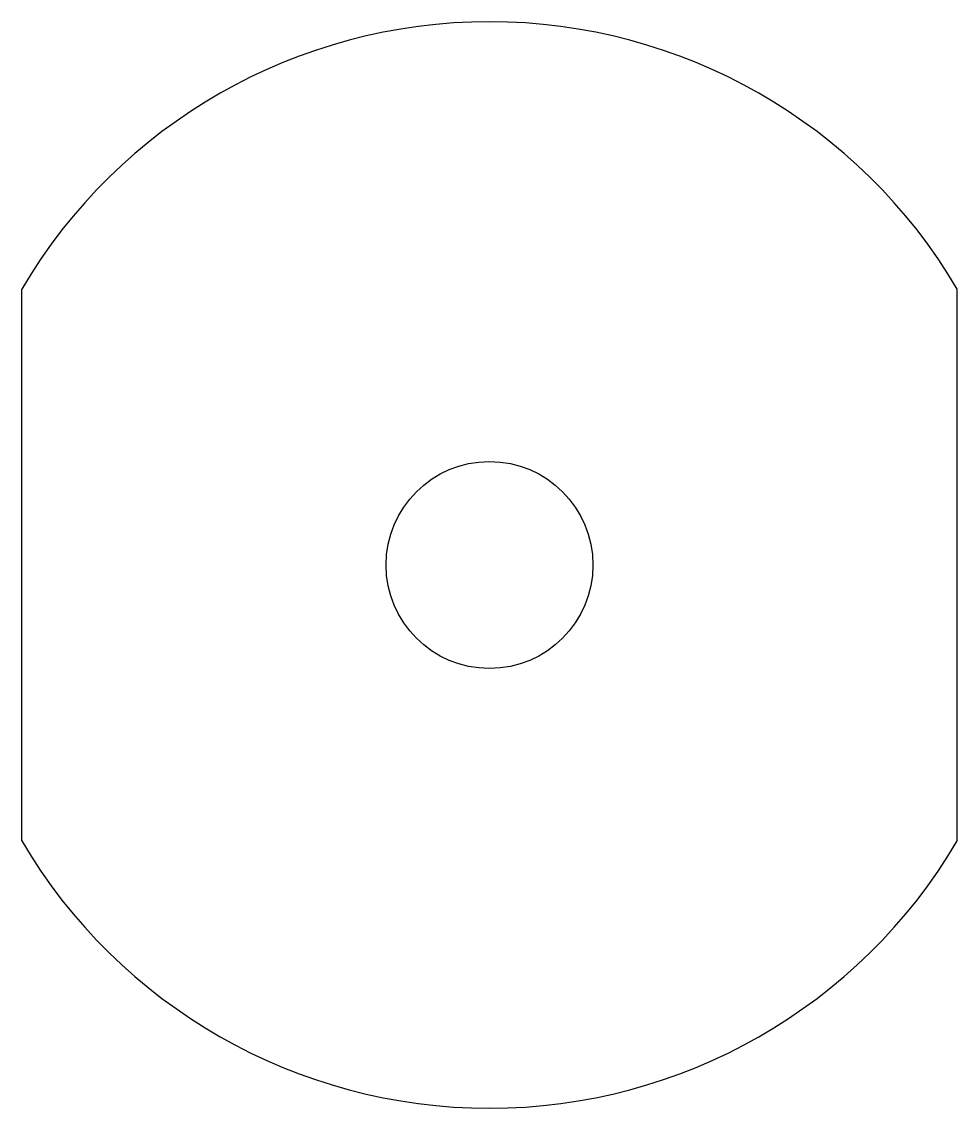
# Model space of a CAD drawing. Extents: x -6.8 to 6.8, y -7.9 to 7.9.
import ezdxf

# ---------------------------------------------------------------- set-up
doc = ezdxf.new("R2010")
doc.units = 0
doc.layers.add('Shape2DView002', color=7, linetype='CONTINUOUS')

msp = doc.modelspace()

# ---------------------------------------------------------------- linework, layer by layer
at = {"layer": 'Shape2DView002'}
for p, q in [((-6.78219, -4), (-6.78219, 4)), ((6.78219, -4), (6.78219, 4))]:
    msp.add_line(p, q, dxfattribs=at)
msp.add_circle((0, 0), 1.5, dxfattribs=at)
for start, end in [(30.5312, 149.469), (-149.469, -30.5312)]:
    msp.add_arc((0, 0), 7.87389, start, end, dxfattribs=at)

doc.saveas('drawing.dxf')
